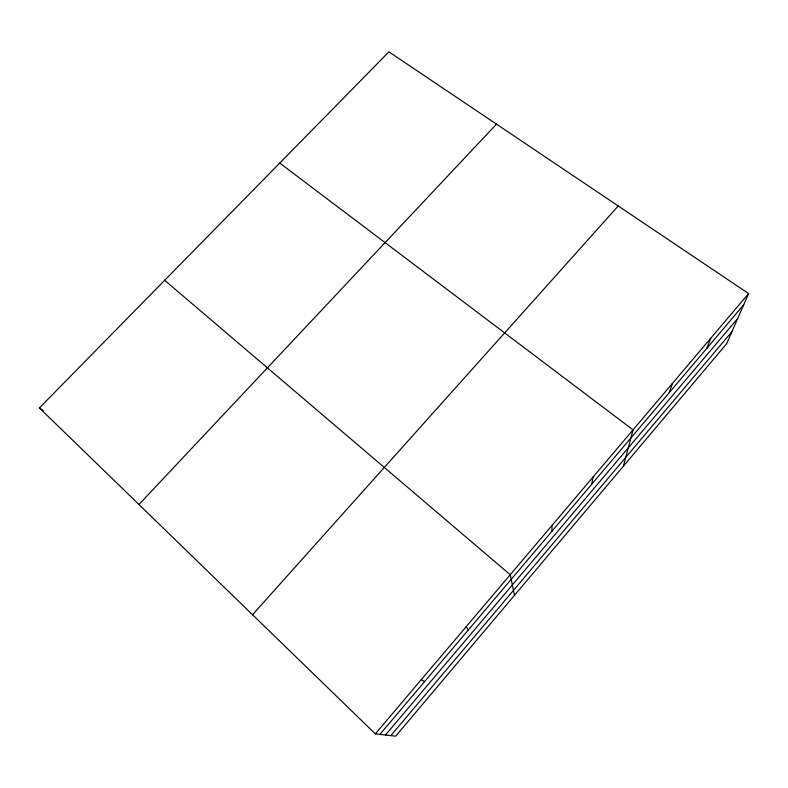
<?xml version="1.0" encoding="UTF-8"?>
<svg xmlns="http://www.w3.org/2000/svg" width="788" height="788" viewBox="0 0 788 788"><rect width="100%" height="100%" fill="white"/><g stroke="black" fill="none" stroke-linecap="round" stroke-linejoin="round"><path stroke-width="1.18" d="M551.895 531.279L552.014 525.448M591.788 484.157L592.95 477.173M623.426 466.132L633.05 429.874L279.74 163.067M669.239 392.71L672.341 383.529M706.826 348.316L710.855 338.111M748.6 293.589L726.625 343.765L395.714 736.159L375.315 733.864L39.4 407.928L388.917 51.841L748.6 293.589L375.315 733.864M390.838 735.608L731.914 331.669M379.905 734.377L743.695 304.779M385.47 735.007L737.716 318.441M252.544 614.739L618.235 205.963M138.944 504.517L496.489 124.14M421.275 679.65L424.604 681.59M39.4 407.928L43.281 410.568M164.662 280.311L510.22 574.738L514.495 595.314M466.24 626.618L468.348 629.927"/></g></svg>
